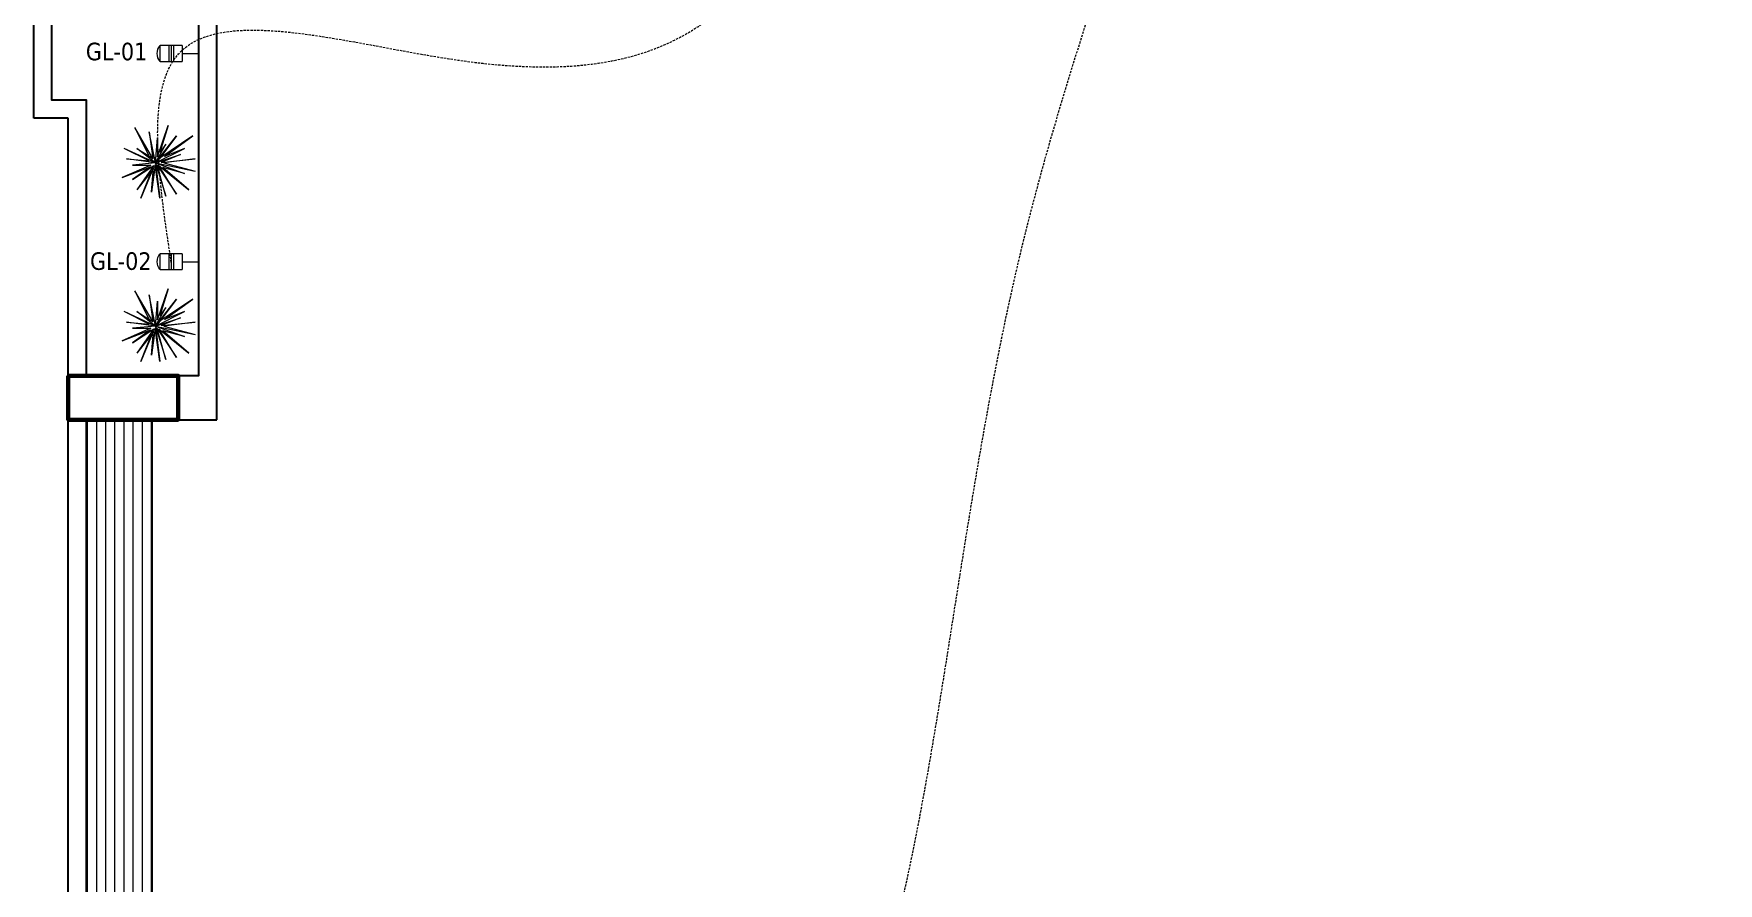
# Model space of a CAD drawing. Header units: inches. Extents: x 109699 to 44449955, y -10987 to 15824140.
# Drawn here: x 202143.7 to 202603.8, y -4104 to -3872 of the extents above; entities that cross this region are included whole.
import ezdxf

# ---------------------------------------------------------------- set-up
doc = ezdxf.new("R2010")
doc.units = ezdxf.units.IN
doc.header["$LTSCALE"] = 5
doc.header["$MEASUREMENT"] = 0
doc.linetypes.add('DASHED2', pattern=[0.375, 0.25, -0.125])
doc.layers.get('0').update_dxf_attribs({"color": 123})
for name, color, linetype, lineweight in [('cloumn', 253, 'Continuous', 60), ('E-BK', 1, 'Continuous', 15), ('E-Con-Point', 5, 'DASHED2', 13), ('FIX', 8, 'Continuous', 15), ('GL', 7, 'Continuous', 5), ('H', 252, 'Continuous', 9), ('Plant', 94, 'Continuous', 0), ('WALL-1', 8, 'Continuous', 9)]:
    doc.layers.add(name, color=color, linetype=linetype, lineweight=lineweight)
doc.styles.add('MtXpl_Tahoma', font='tahoma.ttf')

# ---------------------------------------------------------------- blocks, each defined once
blk = doc.blocks.new('TREEN')
at = {"color": 250, "linetype": 'ByBlock'}
for p, q in [((-87.0305480284411, 120.5038357316877), (-360.555127546399, 499.2301766027063)), ((-7.924288517503273, 75.28074091628109), (-55.47001962252291, 526.9651864139677)), ((0, 0), (110.9400392450458, 526.9651864139677)), ((0, 0), (-360.555127546399, 277.3500981126146)), ((0, 0), (-194.1450686788302, 388.2901373576604)), ((0, 0), (-110.9400392450458, 332.8201177351375)), ((0, 0), (138.6750490563073, 388.2901373576604)), ((31.20188603766917, 20.80125735844611), (416.0251471689219, 277.3500981126146)), ((34.66876226407687, 42.66924586347922), (360.555127546399, 443.7601569801833)), ((-83.20502943378436, 27.73500981126146), (-499.2301766027063, 166.4100588675688)), ((0, 0), (-416.0251471689219, -83.20502943378438)), ((0, 0), (-332.8201177351375, 27.73500981126146)), ((0, 0), (-249.6150883013531, 138.6750490563073)), ((0, 0), (-194.1450686788302, -416.0251471689219)), ((0, 0), (-194.1450686788302, -249.6150883013531)), ((0, 0), (-55.47001962252291, -388.2901373576604)), ((0, 0), (443.7601569801833, 138.6750490563073)), ((0, 0), (471.4951667914447, 55.47001962252291)), ((0, 0), (27.73500981126146, -305.085107923876)), ((-60.30752133378945, -35.47501254928791), (-471.4951667914447, -277.3500981126146)), ((26.77863016259727, -3.825518594656753), (388.2901373576604, -55.47001962252291)), ((27.73500981126145, -63.39430814002617), (194.1450686788302, -443.7601569801833)), ((34.33858357584747, -23.77286555250978), (360.555127546399, -249.6150883013531)), ((49.80981353859192, -68.48849361556388), (221.8800784900916, -305.085107923876)), ((62.86602223885925, -25.88600915717734), (471.4951667914447, -194.1450686788302))]:
    blk.add_line(p, q, dxfattribs=at)
at = {"color": 0, "linetype": 'ByBlock'}
for p, q in [((-360.555127546399, 499.2301766027063), (-64.71502289294332, 55.47001962252286)), ((-55.47001962252291, 526.9651864139677), (0, 110.9400392450458)), ((0, 110.9400392450458), (110.9400392450458, 526.9651864139677)), ((-360.555127546399, 277.3500981126146), (-64.71502289294332, 55.47001962252286)), ((-194.1450686788302, 388.2901373576604), (-87.03054802844112, 120.5038357316877)), ((-110.9400392450458, 332.8201177351375), (-7.924288517503273, 75.28074091628109)), ((416.0251471689219, 277.3500981126146), (34.6687622640768, 42.66924586347914)), ((360.555127546399, 443.7601569801833), (61.34948972935467, 98.26039207949546)), ((138.6750490563073, 388.2901373576604), (61.34948972935467, 98.26039207949546)), ((-499.2301766027063, 166.4100588675688), (-138.6750490563073, 55.47001962252291)), ((-332.8201177351375, 27.73500981126146), (-83.20502943378438, 27.73500981126146)), ((-249.6150883013531, 138.6750490563073), (-138.6750490563073, 55.47001962252291)), ((-64.71502289294332, 55.47001962252286), (-27.73500981126146, 27.73500981126146)), ((-64.71502289294331, 55.47001962252286), (-27.73500981126145, 27.73500981126146)), ((471.4951667914447, 55.47001962252291), (26.77863016259725, -3.82551859465675)), ((443.7601569801833, 138.6750490563073), (31.20188603766914, 20.8012573584461)), ((-471.4951667914447, -277.3500981126146), (-93.29048754697035, -88.24775849037736)), ((-416.0251471689219, -83.20502943378438), (-60.30752133378944, -35.4750125492879)), ((-27.73500981126146, -83.20502943378438), (-194.1450686788302, -416.0251471689219)), ((-194.1450686788302, -249.6150883013531), (-93.29048754697034, -88.24775849037735)), ((-93.29048754697034, -88.24775849037735), (-60.30752133378944, -35.4750125492879)), ((-93.29048754697033, -88.24775849037734), (-60.30752133378943, -35.4750125492879)), ((-55.47001962252291, -388.2901373576604), (-27.73500981126146, -83.20502943378438)), ((27.73500981126146, -305.085107923876), (27.73500981126145, -63.39430814002618)), ((221.8800784900916, -305.085107923876), (34.33858357584753, -23.77286555250982)), ((194.1450686788302, -443.7601569801833), (49.80981353859199, -68.48849361556401)), ((388.2901373576604, -55.47001962252291), (62.86602223885929, -25.88600915717735)), ((471.4951667914447, -194.1450686788302), (110.9400392450458, -55.47001962252291)), ((110.9400392450458, -55.47001962252291), (360.555127546399, -249.6150883013531))]:
    blk.add_line(p, q, dxfattribs=at)
blk = doc.blocks.new('bs')
at = {"layer": 'E-BK'}
for p, q in [((-793.6107616202517, 1425.531798899594), (-793.6107616202517, 1433.501113548989)), ((-787.8528887823031, 1433.501113548989), (-793.6107616202514, 1433.501113548989)), ((-787.8528887823031, 1433.501113548989), (-787.8528887823031, 1425.531798899594)), ((-793.6107616202517, 1425.531798899594), (-787.8528887823031, 1425.531798899594)), ((-790.7318252012774, 1425.531798899594), (-790.7318252012774, 1419.63482280183))]:
    blk.add_line(p, q, dxfattribs=at)
at = {"layer": 'E-BK', "color": 5}
for p, q in [((-793.6107616202517, 1430.362221329489), (-787.8528887823031, 1430.362221329489)), ((-793.6107616202517, 1429.516456224291), (-787.8528887823031, 1429.516456224291)), ((-793.6107616202517, 1428.670698148449), (-787.8528887823031, 1428.670698148449))]:
    blk.add_line(p, q, dxfattribs=at)
at = {"layer": 'E-BK'}
blk.add_arc((-790.7318252012773, 1430.221002702818), 4.364332946471941, 48.72674153202249, 131.2732584679775, dxfattribs=at)

msp = doc.modelspace()

# ---------------------------------------------------------------- hatches: boundary and pattern name
at = {"layer": 'FIX'}
h = msp.add_hatch(dxfattribs=at)
h.set_pattern_fill('ANSI31', color=256, scale=20, angle=225)
h.set_pattern_definition([(270, (178765.8565355135, 2534441.854061276), (2.5, -1.446691404072384e-15), [])])
h.paths.add_polyline_path([(202176.1108490756, -3977.357219143045), (202158.1108490756, -3977.357219143045), (202158.1108490756, -4161.141197675113), (202165.1108482731, -4161.141197675113), (202165.1108482731, -4185.141197675113), (202158.1108490756, -4185.141197675113), (202158.1108490756, -4195.357219143045), (202176.1108490755, -4195.357219143045)])

# ---------------------------------------------------------------- linework, layer by layer
at = {"layer": 'cloumn', "elevation": -0.2072378954951262}
msp.add_lwpolyline([(202153.1108490756, -3965.357219143045), (202153.1108490756, -3977.357219143045), (202183.1108490756, -3977.357219143045), (202183.1108490756, -3965.357219143045)], close=True, dxfattribs=at)
at = {"layer": 'E-Con-Point', "ltscale": 0.5}
for points in [[(202341.2764846, -3660.147026773069, 0.09000181142291623), (202500.80078125, -3656.499999999998), (202779.934260922, -3799.702607923873), (202782.4148746479, -3963.627615383952), (202782.5061575457, -4179.25746824036)], [(202173.4881737418, -4207.796980671246, -0.007237895495153163), (202215.30078125, -4216.999999999998), (202220.3615241337, -4205.439386148619, -0.01447579099030349), (202273.6413616932, -4205.398683726311, -0.01447579099030349), (202413.30078125, -3931.499999999998), (202447.30078125, -3686.499999999998), (202341.2768594022, -3660.146996167482, 0.09000155049004083)], [(202181.2140816915, -3934.439273408137, 0.01113339707899286), (202183.2503148673, -3877.439302832694, -0.01447579099030349), (202259.80078125, -3879.1953125), (202319.72265625, -3873.171875), (202368.30078125, -3738.499999999998), (202341.2764845999, -3660.147026773063, 0.09000181142291773)], [(202341.2764846, -3660.147026773064, 0.09000181142291774), (202792.30078125, -3862.499999999998), (202846.4934787315, -3889.864647912596, -0.01447579099030349), (202846.4934787315, -3943.431054162596, -0.01447579099030349), (202847.1302396926, -3999.2123133641, -0.01447579099030349)], [(202341.2768594022, -3660.146996167482, 0.09000155049004653), (202538.04296875, -3721.999999999998), (202690.80078125, -4007.999999999998), (202763.9408925059, -4102.141555700688, -0.2072378954951617), (202777.59375, -4073.375226202208, -0.06201806622523122), (202797.6341354497, -4066.971579727992, -0.2072378954951617), (202834.3348913717, -4102.141555700688, -0.2072378954951617), (202797.6341262481, -4136.674967338085, -0.2072378954951617)]]:
    msp.add_spline(points, degree=3, dxfattribs=at)
at = {"layer": 'H'}
for p, q in [((202188.6538466336, -3965.385828163215, -0.01779263256828401), (202188.6538466336, -3851.057478949633, 0.0764601243059495)), ((202183.1108490756, -3965.385828163215, -0.1725646227223265), (202188.6538466336, -3965.385828163215, -0.1725646227223265)), ((202176.1108490755, -4195.357219143045, -0.007237895495151747), (202176.1108490756, -3977.357219143045, -0.1072378954951496))]:
    msp.add_line(p, q, dxfattribs=at)
at = {"layer": 'WALL-1', "lineweight": 30}
for p, q in [((202143.6538466338, -3895.057478952893, -0.1072378954951532), (202143.6538466338, -3851.057478949633, -0.1072378954951532)), ((202148.6538466338, -3890.057478952893, -0.1072378954951532), (202148.653779132, -3851.057478949633, -0.08886660292106541)), ((202193.6538466336, -3977.357219143045, -0.02353987569405191), (202193.6538466336, -3851.057478949633, 0.0764601243059495)), ((202158.1108490756, -3890.057478952893, -0.1072378954951532), (202148.6538466338, -3890.057478952893, -0.1072378954951532)), ((202158.1108490756, -3965.357219143045, -0.1072378954951532), (202158.1108490756, -3890.057478952893, -0.1072378954951532)), ((202153.1108490756, -3895.057478952893, -0.1072378954951532), (202143.6538466338, -3895.057478952893, -0.1072378954951532)), ((202153.1108490756, -3965.357219143045, -0.1072378954951532), (202153.1108490756, -3895.057478952893, -0.1072378954951532)), ((202153.1108490756, -4236.357219143045, -0.1072378954951532), (202153.1108490756, -3977.357219143045, -0.1072378954951532)), ((202158.1108490756, -4161.141197675113, -0.1072378954951532), (202158.1108490756, -3977.357219143045, -0.1072378954951532)), ((202183.1108490756, -3977.357219143045, -0.2072378954951546), (202193.6538466336, -3977.357219143045, -0.2072378954951546))]:
    msp.add_line(p, q, dxfattribs=at)
at = {"layer": 'WALL-1', "lineweight": 30, "elevation": 0.01113339707877614}
msp.add_lwpolyline([(202148.653779132, -3851.057478949633), (202188.6538466336, -3851.057532805224), (202188.6538466336, -3965.385828163215), (202158.1108490756, -3965.385828163215), (202158.1108490756, -3890.057478952893), (202148.6538466337, -3890.057439561208), (202148.653779132, -3851.057478949633)], dxfattribs=at)

# ---------------------------------------------------------------- block references
at = {"layer": 'E-BK', "color": 5, "xscale": -0.7528878284414805, "yscale": 0.7528878284501843, "zscale": 0.7528878284442684, "rotation": 89.99917204822574}
for p in [(203257.4710226124, -4472.703280493561, 0.01113339707877614), (203257.4710226124, -4529.550936743561, 0.01113339707877614)]:
    msp.add_blockref('bs', p, dxfattribs=at)
at = {"layer": 'Plant', "xscale": 0.02049739999347366, "yscale": 0.02049739999347366, "zscale": 0.02049739999347366, "rotation": 270}
for p in [(202176.9313325884, -3907.240569686723, -0.01447579099115615), (202176.9313325884, -3951.815415048712, -0.01447579099115615)]:
    msp.add_blockref('TREEN', p, dxfattribs=at)

# ---------------------------------------------------------------- texts
at = {"layer": 'GL', "color": 7, "style": 'MtXpl_Tahoma'}
for s, p in [('GL-01', (202157.8924789377, -3879.209670906972, 0.3016047561380805)), ('GL-02', (202159.0448799928, -3936.440436001185, 0.3016047561380805))]:
    msp.add_text(s, height=4.800000000000001, dxfattribs=at).set_placement(p)

doc.saveas('drawing.dxf')
